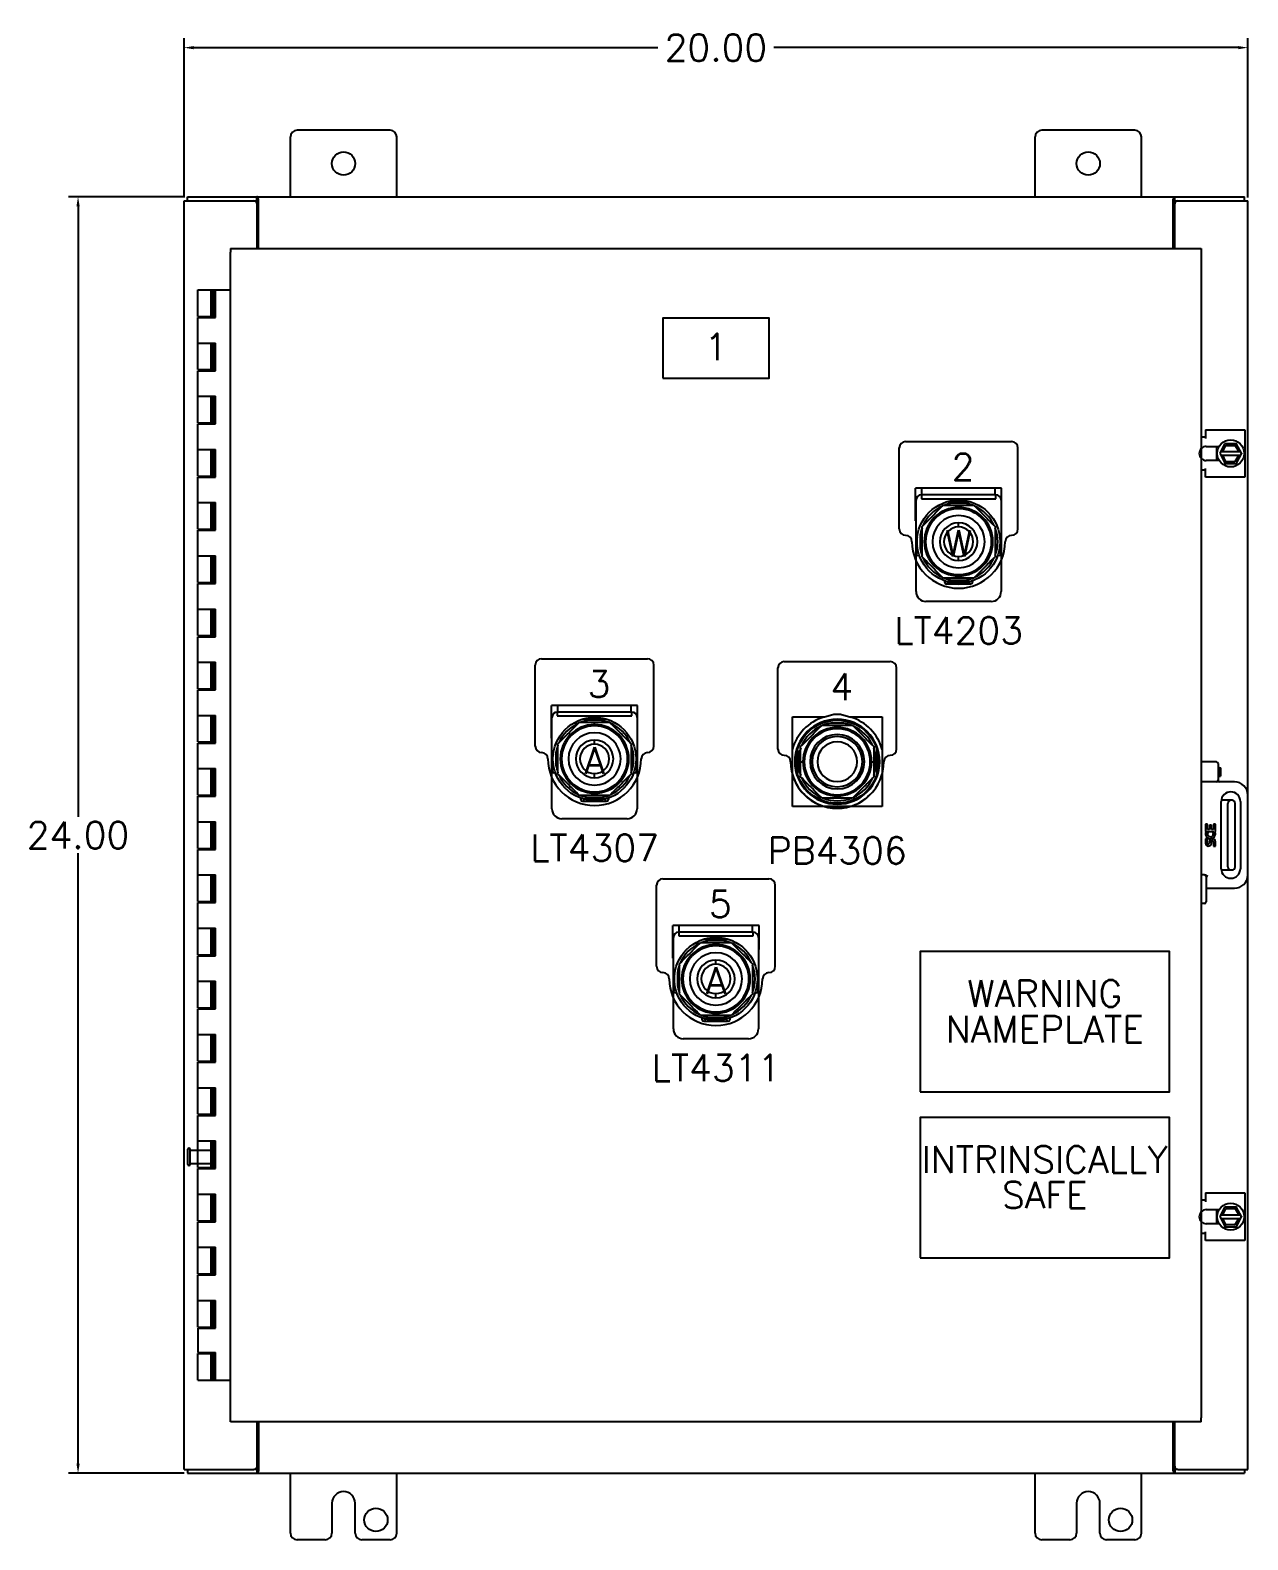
# Model space of a CAD drawing. Header units: inches. Extents: x -27.5 to 46.3, y -7.6 to 44.7.
# Drawn here: x 4.3 to 27.19, y 5.96 to 34.35 of the extents above; entities that cross this region are included whole.
import ezdxf
from ezdxf.enums import TextEntityAlignment as Align

# ---------------------------------------------------------------- set-up
doc = ezdxf.new("R2010")
doc.units = ezdxf.units.IN
doc.header["$MEASUREMENT"] = 0
for name, color, linetype in [('PNPD', 7, 'Continuous'), ('PNPG', 72, 'Continuous'), ('PRTG', 130, 'Continuous'), ('PSYMS', 7, 'Continuous'), ('PTAG', 150, 'Continuous')]:
    doc.layers.add(name, color=color, linetype=linetype)
doc.styles.get("Standard").update_dxf_attribs({"font": 'romans.shx'})
doc.styles.add('WD', font='romans.shx')
doc.dimstyles.get("Standard").update_dxf_attribs({"dimtxt": 0.18, "dimasz": 0.18, "dimexe": 0.18, "dimexo": 0.0625, "dimgap": 0.09, "dimtad": 0, "dimtih": 1, "dimtoh": 1, "dimdec": 4, "dimzin": 0, "dimdsep": 46, "dimtxsty": 'Standard', "dimcen": 0.09, "dimadec": 0, "dimazin": 0, "dimtfac": 1, "dimtdec": 4, "dimtofl": 0, "dimtmove": 0, "dimatfit": 3, "dimfxl": 1, "dimtolj": 1, "dimtzin": 0, "dimarcsym": 0})

# ---------------------------------------------------------------- blocks, each defined once
blk = doc.blocks.new('FRONT')
for p, q in [((3.943, 26.277), (3.943, 27.402)), ((5.818, 27.527), (4.068, 27.527)), ((5.943, 26.277), (5.943, 27.402)), ((17.943, 26.277), (17.943, 27.402)), ((19.818, 27.527), (18.068, 27.527)), ((19.943, 26.277), (19.943, 27.402)), ((1.943, 2.352), (1.943, 26.202)), ((1.943, 26.202), (3.258, 26.202)), ((2.006, 26.202), (2.006, 26.277)), ((2.006, 26.277), (21.88, 26.277)), ((3.258, 26.202), (3.315, 26.202)), ((3.315, 26.202), (3.315, 26.277)), ((3.318, 25.308), (3.318, 26.142)), ((3.336, 26.249), (3.333, 26.256)), ((3.345, 25.308), (3.345, 26.234)), ((20.541, 25.308), (20.541, 26.234)), ((20.568, 25.308), (20.568, 26.142)), ((20.571, 26.202), (20.571, 26.277)), ((20.571, 26.202), (20.628, 26.202)), ((20.628, 26.202), (21.943, 26.202)), ((21.88, 26.202), (21.88, 26.277)), ((21.943, 15.027), (21.943, 26.202)), ((2.818, 25.308), (2.818, 25.233)), ((2.818, 25.308), (21.068, 25.308)), ((21.068, 25.308), (21.068, 25.233)), ((2.818, 3.32), (2.818, 25.233)), ((21.068, 25.233), (21.068, 3.32)), ((2.206, 24.027), (2.206, 24.527)), ((2.206, 24.527), (2.818, 24.527)), ((2.456, 24.027), (2.456, 24.527)), ((2.491, 24.007), (2.491, 24.527)), ((2.524, 24.007), (2.524, 24.527)), ((2.535, 24.007), (2.535, 24.527)), ((2.206, 24.027), (2.491, 24.027)), ((2.206, 23.027), (2.206, 24.007)), ((2.206, 24.007), (2.535, 24.007)), ((2.268, 24.027), (2.268, 24.007)), ((2.393, 24.027), (2.393, 24.007)), ((2.206, 23.527), (2.535, 23.527)), ((2.456, 23.027), (2.456, 23.527)), ((2.491, 23.007), (2.491, 23.527)), ((2.524, 23.007), (2.524, 23.527)), ((2.535, 23.007), (2.535, 23.527)), ((2.206, 23.027), (2.491, 23.027)), ((2.206, 22.027), (2.206, 23.007)), ((2.206, 23.007), (2.535, 23.007)), ((2.268, 23.027), (2.268, 23.007)), ((2.393, 23.027), (2.393, 23.007)), ((2.206, 22.527), (2.535, 22.527)), ((2.456, 22.027), (2.456, 22.527)), ((2.491, 22.007), (2.491, 22.527)), ((2.524, 22.007), (2.524, 22.527)), ((2.535, 22.007), (2.535, 22.527)), ((2.206, 22.027), (2.491, 22.027)), ((2.206, 21.027), (2.206, 22.007)), ((2.206, 22.007), (2.535, 22.007)), ((2.268, 22.027), (2.268, 22.007)), ((2.393, 22.027), (2.393, 22.007)), ((21.149, 21.898), (21.886, 21.898)), ((21.149, 21.898), (21.149, 21.734)), ((21.886, 21.898), (21.886, 21.005)), ((21.068, 21.766), (21.149, 21.766)), ((21.162, 21.585), (21.405, 21.585)), ((21.355, 21.585), (21.355, 21.319)), ((21.42, 21.456), (21.508, 21.626)), ((21.471, 21.486), (21.531, 21.604)), ((21.725, 21.632), (21.517, 21.632)), ((21.525, 21.614), (21.531, 21.604)), ((21.531, 21.604), (21.707, 21.603)), ((21.713, 21.613), (21.707, 21.603)), ((21.707, 21.603), (21.772, 21.486)), ((21.827, 21.457), (21.733, 21.627)), ((2.206, 21.527), (2.535, 21.527)), ((2.456, 21.027), (2.456, 21.527)), ((2.491, 21.007), (2.491, 21.527)), ((2.524, 21.007), (2.524, 21.527)), ((2.535, 21.007), (2.535, 21.527)), ((21.405, 21.319), (21.162, 21.319)), ((21.42, 21.447), (21.508, 21.267)), ((21.434, 21.418), (21.812, 21.418)), ((21.435, 21.486), (21.811, 21.486)), ((21.529, 21.297), (21.47, 21.418)), ((21.523, 21.287), (21.529, 21.297)), ((21.701, 21.297), (21.529, 21.297)), ((21.771, 21.418), (21.701, 21.297)), ((21.706, 21.287), (21.701, 21.297)), ((21.733, 21.267), (21.827, 21.447)), ((2.206, 21.027), (2.491, 21.027)), ((2.206, 20.027), (2.206, 21.007)), ((2.206, 21.007), (2.535, 21.007)), ((2.268, 21.027), (2.268, 21.007)), ((2.393, 21.027), (2.393, 21.007)), ((21.149, 21.138), (21.068, 21.138)), ((21.149, 21.005), (21.149, 21.169)), ((21.886, 21.005), (21.149, 21.005)), ((21.517, 21.262), (21.725, 21.262)), ((2.206, 20.527), (2.535, 20.527)), ((2.456, 20.027), (2.456, 20.527)), ((2.491, 20.007), (2.491, 20.527)), ((2.524, 20.007), (2.524, 20.527)), ((2.535, 20.007), (2.535, 20.527)), ((2.206, 20.027), (2.491, 20.027)), ((2.206, 19.027), (2.206, 20.007)), ((2.206, 20.007), (2.535, 20.007)), ((2.268, 20.027), (2.268, 20.007)), ((2.393, 20.027), (2.393, 20.007)), ((2.206, 19.527), (2.535, 19.527)), ((2.456, 19.027), (2.456, 19.527)), ((2.491, 19.007), (2.491, 19.527)), ((2.524, 19.007), (2.524, 19.527)), ((2.535, 19.007), (2.535, 19.527)), ((2.206, 19.027), (2.491, 19.027)), ((2.268, 19.027), (2.268, 19.007)), ((2.393, 19.027), (2.393, 19.007)), ((2.206, 18.027), (2.206, 19.007)), ((2.206, 19.007), (2.535, 19.007)), ((2.206, 18.527), (2.535, 18.527)), ((2.456, 18.027), (2.456, 18.527)), ((2.491, 18.007), (2.491, 18.527)), ((2.524, 18.007), (2.524, 18.527)), ((2.535, 18.007), (2.535, 18.527)), ((2.206, 18.027), (2.491, 18.027)), ((2.206, 17.027), (2.206, 18.007)), ((2.206, 18.007), (2.535, 18.007)), ((2.268, 18.027), (2.268, 18.007)), ((2.393, 18.027), (2.393, 18.007)), ((2.206, 17.527), (2.535, 17.527)), ((2.456, 17.027), (2.456, 17.527)), ((2.491, 17.007), (2.491, 17.527)), ((2.524, 17.007), (2.524, 17.527)), ((2.535, 17.007), (2.535, 17.527)), ((2.206, 17.027), (2.491, 17.027)), ((2.206, 16.027), (2.206, 17.007)), ((2.206, 17.007), (2.535, 17.007)), ((2.268, 17.027), (2.268, 17.007)), ((2.393, 17.027), (2.393, 17.007)), ((2.206, 16.527), (2.535, 16.527)), ((2.456, 16.027), (2.456, 16.527)), ((2.491, 16.007), (2.491, 16.527)), ((2.524, 16.007), (2.524, 16.527)), ((2.535, 16.007), (2.535, 16.527)), ((2.206, 16.027), (2.491, 16.027)), ((2.206, 15.027), (2.206, 16.007)), ((2.206, 16.007), (2.535, 16.007)), ((2.268, 16.027), (2.268, 16.007)), ((2.393, 16.027), (2.393, 16.007)), ((21.353, 15.652), (21.068, 15.652)), ((21.383, 15.622), (21.383, 15.307)), ((2.206, 15.527), (2.535, 15.527)), ((2.456, 15.027), (2.456, 15.527)), ((2.491, 15.007), (2.491, 15.527)), ((2.524, 15.007), (2.524, 15.527)), ((2.535, 15.007), (2.535, 15.527)), ((21.383, 15.549), (21.402, 15.549)), ((21.383, 15.379), (21.402, 15.379)), ((21.402, 15.549), (21.43, 15.544)), ((21.402, 15.549), (21.402, 15.379)), ((21.402, 15.379), (21.43, 15.384)), ((21.43, 15.544), (21.43, 15.384)), ((21.353, 15.277), (21.068, 15.277)), ((21.693, 15.277), (21.413, 15.277)), ((2.206, 15.027), (2.491, 15.027)), ((2.206, 14.027), (2.206, 15.007)), ((2.206, 15.007), (2.535, 15.007)), ((2.268, 15.027), (2.268, 15.007)), ((2.393, 15.027), (2.393, 15.007)), ((21.443, 13.644), (21.443, 14.91)), ((21.646, 14.933), (21.445, 14.933)), ((21.566, 13.681), (21.566, 14.873)), ((21.706, 13.681), (21.706, 14.873)), ((21.803, 14.91), (21.803, 13.644)), ((21.943, 13.527), (21.943, 15.027)), ((2.206, 14.527), (2.535, 14.527)), ((2.456, 14.027), (2.456, 14.527)), ((2.491, 14.007), (2.491, 14.527)), ((2.524, 14.007), (2.524, 14.527)), ((2.535, 14.007), (2.535, 14.527)), ((21.184, 14.483), (21.147, 14.483)), ((21.147, 14.483), (21.147, 14.346)), ((21.184, 14.383), (21.184, 14.483)), ((21.334, 14.483), (21.297, 14.483)), ((21.297, 14.483), (21.297, 14.383)), ((21.334, 14.346), (21.334, 14.483)), ((21.147, 14.346), (21.303, 14.346)), ((21.184, 14.208), (21.147, 14.208)), ((21.147, 14.208), (21.147, 14.127)), ((21.189, 14.324), (21.154, 14.339)), ((21.222, 14.383), (21.184, 14.383)), ((21.184, 14.127), (21.184, 14.208)), ((21.258, 14.464), (21.222, 14.464)), ((21.222, 14.464), (21.222, 14.383)), ((21.258, 14.383), (21.258, 14.464)), ((21.297, 14.383), (21.258, 14.383)), ((21.303, 14.346), (21.286, 14.334)), ((21.323, 14.346), (21.334, 14.346)), ((2.206, 14.027), (2.491, 14.027)), ((2.206, 13.027), (2.206, 14.007)), ((2.206, 14.007), (2.535, 14.007)), ((2.268, 14.027), (2.268, 14.007)), ((2.393, 14.027), (2.393, 14.007)), ((21.222, 14.152), (21.222, 14.127)), ((21.258, 14.115), (21.258, 14.152)), ((21.297, 14.152), (21.297, 14.071)), ((21.297, 14.071), (21.334, 14.071)), ((21.334, 14.071), (21.334, 14.152)), ((2.206, 13.527), (2.535, 13.527)), ((2.456, 13.027), (2.456, 13.527)), ((2.491, 13.007), (2.491, 13.527)), ((2.524, 13.007), (2.524, 13.527)), ((2.535, 13.007), (2.535, 13.527)), ((21.128, 13.527), (21.068, 13.527)), ((21.158, 13.497), (21.158, 13.019)), ((21.445, 13.621), (21.646, 13.621)), ((21.943, 2.352), (21.943, 13.527)), ((21.158, 13.277), (21.693, 13.277)), ((2.206, 13.027), (2.491, 13.027)), ((2.206, 12.027), (2.206, 13.007)), ((2.206, 13.007), (2.535, 13.007)), ((2.268, 13.027), (2.268, 13.007)), ((2.393, 13.027), (2.393, 13.007)), ((21.128, 12.989), (21.068, 12.989)), ((2.206, 12.527), (2.535, 12.527)), ((2.456, 12.027), (2.456, 12.527)), ((2.491, 12.007), (2.491, 12.527)), ((2.524, 12.007), (2.524, 12.527)), ((2.535, 12.007), (2.535, 12.527)), ((2.206, 12.027), (2.491, 12.027)), ((2.206, 11.027), (2.206, 12.007)), ((2.206, 12.007), (2.535, 12.007)), ((2.268, 12.027), (2.268, 12.007)), ((2.393, 12.027), (2.393, 12.007)), ((2.206, 11.527), (2.535, 11.527)), ((2.456, 11.027), (2.456, 11.527)), ((2.491, 11.007), (2.491, 11.527)), ((2.524, 11.007), (2.524, 11.527)), ((2.535, 11.007), (2.535, 11.527)), ((2.206, 11.027), (2.491, 11.027)), ((2.206, 10.027), (2.206, 11.007)), ((2.206, 11.007), (2.535, 11.007)), ((2.268, 11.027), (2.268, 11.007)), ((2.393, 11.027), (2.393, 11.007)), ((2.206, 10.527), (2.535, 10.527)), ((2.456, 10.027), (2.456, 10.527)), ((2.491, 10.007), (2.491, 10.527)), ((2.524, 10.007), (2.524, 10.527)), ((2.535, 10.007), (2.535, 10.527)), ((2.206, 10.027), (2.491, 10.027)), ((2.206, 9.027), (2.206, 10.007)), ((2.206, 10.007), (2.535, 10.007)), ((2.268, 10.027), (2.268, 10.007)), ((2.393, 10.027), (2.393, 10.007)), ((2.206, 9.527), (2.535, 9.527)), ((2.456, 9.027), (2.456, 9.527)), ((2.491, 9.007), (2.491, 9.527)), ((2.524, 9.007), (2.524, 9.527)), ((2.535, 9.007), (2.535, 9.527)), ((2.206, 9.027), (2.491, 9.027)), ((2.206, 8.027), (2.206, 9.007)), ((2.206, 9.007), (2.535, 9.007)), ((2.268, 9.027), (2.268, 9.007)), ((2.393, 9.027), (2.393, 9.007)), ((2.206, 8.527), (2.535, 8.527)), ((2.456, 8.027), (2.456, 8.527)), ((2.491, 8.007), (2.491, 8.527)), ((2.524, 8.007), (2.524, 8.527)), ((2.535, 8.007), (2.535, 8.527)), ((2.018, 8.085), (2.018, 8.369)), ((2.061, 8.085), (2.061, 8.369)), ((2.061, 8.351), (2.508, 8.351)), ((2.518, 8.113), (2.518, 8.341)), ((2.061, 8.103), (2.508, 8.103)), ((2.206, 8.027), (2.491, 8.027)), ((2.206, 7.027), (2.206, 8.007)), ((2.206, 8.007), (2.535, 8.007)), ((2.268, 8.027), (2.268, 8.007)), ((2.393, 8.027), (2.393, 8.007)), ((2.206, 7.527), (2.535, 7.527)), ((2.456, 7.027), (2.456, 7.527)), ((2.491, 7.007), (2.491, 7.527)), ((2.524, 7.007), (2.524, 7.527)), ((2.535, 7.007), (2.535, 7.527)), ((21.068, 7.416), (21.149, 7.416)), ((21.149, 7.548), (21.886, 7.548)), ((21.149, 7.548), (21.149, 7.384)), ((21.886, 7.548), (21.886, 6.655)), ((21.162, 7.235), (21.405, 7.235)), ((21.355, 7.235), (21.355, 6.969)), ((21.42, 7.106), (21.508, 7.276)), ((21.42, 7.097), (21.508, 6.917)), ((21.435, 7.136), (21.811, 7.136)), ((21.471, 7.136), (21.531, 7.254)), ((21.725, 7.282), (21.517, 7.282)), ((21.525, 7.264), (21.531, 7.254)), ((21.531, 7.254), (21.707, 7.253)), ((21.713, 7.263), (21.707, 7.253)), ((21.707, 7.253), (21.772, 7.136)), ((21.827, 7.107), (21.733, 7.277)), ((21.733, 6.917), (21.827, 7.097)), ((2.206, 7.027), (2.491, 7.027)), ((2.206, 6.027), (2.206, 7.007)), ((2.206, 7.007), (2.535, 7.007)), ((2.268, 7.027), (2.268, 7.007)), ((2.393, 7.027), (2.393, 7.007)), ((21.149, 6.655), (21.149, 6.819)), ((21.405, 6.969), (21.162, 6.969)), ((21.434, 7.068), (21.812, 7.068)), ((21.529, 6.947), (21.47, 7.068)), ((21.517, 6.912), (21.725, 6.912)), ((21.523, 6.937), (21.529, 6.947)), ((21.701, 6.947), (21.529, 6.947)), ((21.771, 7.068), (21.701, 6.947)), ((21.706, 6.937), (21.701, 6.947)), ((21.149, 6.788), (21.068, 6.788)), ((21.886, 6.655), (21.149, 6.655)), ((2.206, 6.527), (2.535, 6.527)), ((2.456, 6.027), (2.456, 6.527)), ((2.491, 6.007), (2.491, 6.527)), ((2.524, 6.007), (2.524, 6.527)), ((2.535, 6.007), (2.535, 6.527)), ((2.206, 6.027), (2.491, 6.027)), ((2.206, 5.027), (2.206, 6.007)), ((2.206, 6.007), (2.535, 6.007)), ((2.268, 6.027), (2.268, 6.007)), ((2.393, 6.027), (2.393, 6.007)), ((2.206, 5.527), (2.535, 5.527)), ((2.456, 5.027), (2.456, 5.527)), ((2.491, 5.007), (2.491, 5.527)), ((2.524, 5.007), (2.524, 5.527)), ((2.535, 5.007), (2.535, 5.527)), ((2.206, 5.027), (2.491, 5.027)), ((2.206, 5.007), (2.206, 4.547)), ((2.206, 5.007), (2.535, 5.007)), ((2.268, 5.027), (2.268, 5.007)), ((2.393, 5.027), (2.393, 5.007)), ((2.206, 4.547), (2.535, 4.547)), ((2.268, 4.547), (2.268, 4.527)), ((2.393, 4.547), (2.393, 4.527)), ((2.491, 4.027), (2.491, 4.547)), ((2.524, 4.027), (2.524, 4.547)), ((2.535, 4.027), (2.535, 4.547)), ((2.206, 4.027), (2.206, 4.527)), ((2.206, 4.527), (2.491, 4.527)), ((2.456, 4.027), (2.456, 4.527)), ((2.206, 4.027), (2.818, 4.027)), ((2.818, 3.245), (2.818, 3.32)), ((21.068, 3.245), (2.818, 3.245)), ((3.318, 2.412), (3.318, 3.245)), ((3.345, 3.245), (3.345, 2.32)), ((20.541, 2.32), (20.541, 3.245)), ((20.568, 2.412), (20.568, 3.245)), ((21.068, 3.245), (21.068, 3.32)), ((1.943, 2.352), (3.258, 2.352)), ((2.006, 2.352), (2.006, 2.277)), ((2.006, 2.277), (21.88, 2.277)), ((3.315, 2.352), (3.258, 2.352)), ((3.315, 2.352), (3.315, 2.277)), ((3.943, 1.152), (3.943, 2.277)), ((5.943, 1.152), (5.943, 2.277)), ((17.943, 1.152), (17.943, 2.277)), ((19.943, 1.152), (19.943, 2.277)), ((20.549, 2.305), (20.552, 2.298)), ((20.628, 2.352), (20.571, 2.352)), ((20.571, 2.352), (20.571, 2.277)), ((20.628, 2.352), (21.943, 2.352)), ((21.88, 2.352), (21.88, 2.277)), ((4.724, 1.714), (4.724, 1.152)), ((5.161, 1.152), (5.161, 1.714)), ((18.724, 1.714), (18.724, 1.152)), ((19.161, 1.152), (19.161, 1.714)), ((4.599, 1.027), (4.068, 1.027)), ((5.818, 1.027), (5.286, 1.027)), ((18.599, 1.027), (18.068, 1.027)), ((19.818, 1.027), (19.286, 1.027))]:
    blk.add_line(p, q)
for points in [[(3.333, 26.256), (3.332, 26.258), (3.331, 26.26), (3.33, 26.263), (3.329, 26.265), (3.328, 26.266), (3.327, 26.268), (3.326, 26.27), (3.325, 26.271), (3.324, 26.272), (3.322, 26.274), (3.321, 26.274), (3.32, 26.275), (3.319, 26.276), (3.318, 26.276), (3.317, 26.277), (3.316, 26.277), (3.315, 26.277)], [(3.325, 26.194), (3.324, 26.195), (3.323, 26.196), (3.322, 26.197), (3.321, 26.199), (3.32, 26.199), (3.319, 26.2), (3.318, 26.201), (3.317, 26.201), (3.316, 26.202), (3.315, 26.202), (3.315, 26.202)], [(3.345, 26.181), (3.343, 26.181), (3.342, 26.181), (3.341, 26.181), (3.34, 26.181), (3.339, 26.181), (3.338, 26.181), (3.337, 26.182), (3.336, 26.182), (3.335, 26.183), (3.334, 26.184), (3.333, 26.185), (3.332, 26.186), (3.331, 26.187), (3.33, 26.188), (3.329, 26.189), (3.328, 26.19), (3.327, 26.191), (3.325, 26.194)], [(3.345, 26.234), (3.344, 26.235), (3.343, 26.236), (3.341, 26.238), (3.34, 26.24), (3.339, 26.242), (3.338, 26.244), (3.337, 26.246), (3.336, 26.249)], [(20.541, 26.234), (20.542, 26.235), (20.543, 26.236), (20.544, 26.238), (20.545, 26.24), (20.546, 26.242), (20.547, 26.244), (20.548, 26.246), (20.549, 26.249), (20.552, 26.256)], [(20.541, 26.181), (20.542, 26.181), (20.543, 26.181), (20.544, 26.181), (20.545, 26.181), (20.546, 26.181), (20.547, 26.181), (20.548, 26.182), (20.549, 26.182), (20.55, 26.183), (20.551, 26.184), (20.552, 26.185), (20.553, 26.186), (20.554, 26.187), (20.555, 26.188), (20.556, 26.189), (20.557, 26.19), (20.558, 26.191)], [(20.552, 26.256), (20.553, 26.258), (20.554, 26.26), (20.555, 26.263), (20.556, 26.265), (20.557, 26.266), (20.558, 26.268), (20.559, 26.27), (20.561, 26.271), (20.562, 26.272), (20.563, 26.274), (20.564, 26.274), (20.565, 26.275), (20.566, 26.276), (20.567, 26.276), (20.568, 26.277), (20.569, 26.277), (20.571, 26.277)], [(20.558, 26.191), (20.56, 26.194), (20.561, 26.195), (20.562, 26.196), (20.563, 26.197), (20.564, 26.199), (20.565, 26.199), (20.566, 26.2), (20.567, 26.201), (20.568, 26.201), (20.569, 26.202), (20.57, 26.202), (20.571, 26.202)], [(21.188, 13.497), (21.181, 13.503), (21.174, 13.509), (21.168, 13.515), (21.161, 13.519), (21.155, 13.523), (21.148, 13.525), (21.142, 13.526), (21.136, 13.527)], [(3.327, 2.362), (3.325, 2.36), (3.324, 2.359), (3.323, 2.357), (3.322, 2.356), (3.321, 2.355), (3.32, 2.354), (3.319, 2.353), (3.318, 2.353), (3.317, 2.352), (3.316, 2.352), (3.315, 2.352), (3.315, 2.352)], [(3.333, 2.298), (3.332, 2.295), (3.331, 2.293), (3.33, 2.291), (3.329, 2.289), (3.328, 2.287), (3.327, 2.286), (3.326, 2.284), (3.325, 2.282), (3.324, 2.281), (3.322, 2.28), (3.321, 2.279), (3.32, 2.278), (3.319, 2.278), (3.318, 2.277), (3.317, 2.277), (3.316, 2.277), (3.315, 2.277)], [(3.345, 2.373), (3.343, 2.373), (3.342, 2.373), (3.341, 2.373), (3.34, 2.373), (3.339, 2.373), (3.338, 2.372), (3.337, 2.372), (3.336, 2.371), (3.335, 2.371), (3.334, 2.37), (3.333, 2.369), (3.332, 2.368), (3.331, 2.367), (3.33, 2.366), (3.329, 2.365), (3.328, 2.364), (3.327, 2.362)], [(3.345, 2.32), (3.344, 2.319), (3.343, 2.317), (3.341, 2.316), (3.34, 2.314), (3.339, 2.312), (3.338, 2.31), (3.337, 2.307), (3.336, 2.305), (3.333, 2.298)], [(20.541, 2.373), (20.542, 2.373), (20.543, 2.373), (20.544, 2.373), (20.545, 2.373), (20.546, 2.373), (20.547, 2.372), (20.548, 2.372), (20.549, 2.371), (20.55, 2.371), (20.551, 2.37), (20.552, 2.369), (20.553, 2.368), (20.554, 2.367), (20.555, 2.366), (20.556, 2.365), (20.557, 2.364), (20.558, 2.362), (20.56, 2.36)], [(20.541, 2.32), (20.542, 2.319), (20.543, 2.317), (20.544, 2.316), (20.545, 2.314), (20.546, 2.312), (20.547, 2.31), (20.548, 2.307), (20.549, 2.305)], [(20.552, 2.298), (20.553, 2.295), (20.554, 2.293), (20.555, 2.291), (20.556, 2.289), (20.557, 2.287), (20.558, 2.286), (20.559, 2.284), (20.561, 2.282), (20.562, 2.281), (20.563, 2.28), (20.564, 2.279), (20.565, 2.278), (20.566, 2.278), (20.567, 2.277), (20.568, 2.277), (20.569, 2.277), (20.571, 2.277)], [(20.56, 2.36), (20.561, 2.359), (20.562, 2.357), (20.563, 2.356), (20.564, 2.355), (20.565, 2.354), (20.566, 2.353), (20.567, 2.353), (20.568, 2.352), (20.569, 2.352), (20.57, 2.352), (20.571, 2.352)]]:
    blk.add_lwpolyline(points)
for centre, radius in [((4.943, 26.902), 0.219), ((18.943, 26.902), 0.219), ((21.621, 21.452), 0.254), ((21.621, 7.102), 0.254), ((5.552, 1.402), 0.219), ((19.552, 1.402), 0.219)]:
    blk.add_circle(centre, radius)
for centre, radius, start, end in [((4.068, 27.402), 0.125, 90, 180), ((5.818, 27.402), 0.125, 0, 90), ((18.068, 27.402), 0.125, 90, 180), ((19.818, 27.402), 0.125, 0, 90), ((3.258, 26.142), 0.06, 0, 90), ((20.628, 26.142), 0.06, 90, 180), ((21.162, 21.452), 0.133, 90, 135.2119), ((21.621, 21.452), 0.281, 151.7622, 160.7964), ((21.517, 21.622), 0.01, 90, 152.7647), ((21.725, 21.622), 0.01, 28.8968, 90), ((21.162, 21.452), 0.133, 135.2119, 224.7881), ((21.162, 21.452), 0.133, 224.7881, 270), ((21.621, 21.452), 0.281, 199.2036, 208.2378), ((21.429, 21.452), 0.01, 152.7647, 205.9948), ((21.819, 21.452), 0.01, 332.3947, 28.8968), ((21.517, 21.272), 0.01, 205.9948, 270), ((21.725, 21.272), 0.01, 270, 332.3947), ((21.353, 15.622), 0.03, 0, 90), ((21.353, 15.307), 0.03, 270, 0), ((21.413, 15.307), 0.03, 180, 270), ((21.623, 14.91), 0.18, 0, 180), ((21.693, 15.027), 0.25, 0, 90), ((21.626, 14.873), 0.06, 90, 180), ((21.646, 14.873), 0.06, 0, 90), ((21.24, 14.302), 0.0938, 156.5986, 341.8669), ((21.24, 14.302), 0.0563, 156.5986, 35.1084), ((21.278, 14.152), 0.0563, 0.4502, 180.0538), ((21.24, 14.302), 0.0938, 25.744, 27.8506), ((21.242, 14.302), 0.092, 341.4075, 26.2035), ((21.203, 14.127), 0.0563, 180.0244, 347.4828), ((21.203, 14.127), 0.0187, 180, 0.0538), ((21.277, 14.152), 0.0194, 359.9714, 180.0286), ((21.623, 13.644), 0.18, 180, 0), ((21.626, 13.681), 0.06, 180, 270), ((21.646, 13.681), 0.06, 270, 0), ((21.128, 13.497), 0.03, 0, 90), ((21.693, 13.527), 0.25, 270, 0), ((21.128, 13.019), 0.03, 270, 0), ((2.039, 8.369), 0.0215, 360, 180), ((2.508, 8.341), 0.01, 360, 90), ((2.039, 8.085), 0.0215, 180, 0), ((2.508, 8.113), 0.01, 270, 0), ((21.162, 7.102), 0.133, 135.2119, 224.7881), ((21.162, 7.102), 0.133, 90, 135.2119), ((21.621, 7.102), 0.281, 151.7622, 160.7964), ((21.429, 7.102), 0.01, 152.7647, 205.9948), ((21.517, 7.272), 0.01, 90, 152.7647), ((21.725, 7.272), 0.01, 28.8968, 90), ((21.819, 7.102), 0.01, 332.3947, 28.8968), ((21.162, 7.102), 0.133, 224.7881, 270), ((21.621, 7.102), 0.281, 199.2036, 208.2378), ((21.517, 6.922), 0.01, 205.9948, 270), ((21.725, 6.922), 0.01, 270, 332.3947), ((3.258, 2.412), 0.06, 270, 0), ((20.628, 2.412), 0.06, 180, 270), ((4.943, 1.714), 0.219, 0, 180), ((18.943, 1.714), 0.219, 0, 180), ((4.068, 1.152), 0.125, 180, 270), ((4.599, 1.152), 0.125, 270.0001, 0), ((5.286, 1.152), 0.125, 180, 269.9999), ((5.818, 1.152), 0.125, 270, 0), ((18.068, 1.152), 0.125, 180, 270), ((18.599, 1.152), 0.125, 270.0001, 0), ((19.286, 1.152), 0.125, 180, 269.9999), ((19.818, 1.152), 0.125, 270, 0)]:
    blk.add_arc(centre, radius, start, end)
blk = doc.blocks.new('NPXXD3')
at = {"style": 'WD'}
for tag, height, width, flags, p in [('DESC1', 0.125, 0.9, 8, (0, 0.125)), ('DESC2', 0.125, 0.9, 8, (0, -0.062)), ('ASSYCODE', 0.01, 0.9, 9, (0.328, -0.109)), ('MFG', 0.01, 0.9, 9, (0.328, -0.077)), ('CAT', 0.01, 0.9, 9, (0.328, -0.093)), ('DESC3', 0.125, 0.9, 8, (0, -0.25)), ('POS2', 0.1, 0.7, 8, (0, -0.391))]:
    blk.add_attdef(tag, text='', height=height, dxfattribs=dict(at, width=width, flags=flags)).set_placement(p, align=Align.CENTER)
at = {"style": 'WD', "width": 0.7, "flags": 8}
blk.add_attdef('POS1', text='', height=0.1, dxfattribs=at).set_placement((-0.312, -0.516), align=Align.RIGHT)
blk.add_attdef('POS3', (0.312, -0.516), '', height=0.1, dxfattribs=at)
blk = doc.blocks.new('9001SKR1B')
at = {"color": 7, "linetype": 'Continuous', "lineweight": 25}
for p, q in [((-0.256, 0.837), (-0.063, 0.896)), ((-0.063, 0.896), (0.063, 0.896)), ((0.063, 0.896), (0.256, 0.837)), ((-0.844, -0.844), (-0.844, 0.844)), ((-0.844, 0.844), (-0.232, 0.844)), ((0.121, 0.725), (-0.121, 0.725)), ((0, 0.645), (0, 0.63)), ((0.232, 0.844), (0.844, 0.844)), ((0.844, 0.844), (0.844, -0.844)), ((-0.75, 0.219), (-0.75, -0.219)), ((-0.725, 0.121), (-0.725, -0.121)), ((-0.688, 0), (-0.645, 0)), ((0.645, 0), (0.688, 0)), ((0.725, -0.121), (0.725, 0.121)), ((0.75, -0.219), (0.75, 0.219)), ((-0.63, 0), (-0.62, 0)), ((0.62, 0), (0.63, 0)), ((0.844, -0.844), (-0.844, -0.844)), ((0, -0.63), (0, -0.645))]:
    blk.add_line(p, q, dxfattribs=at)
blk.add_circle((0, 0), 0.781)
for radius, start, end in [(0.875, 107.0346, 164.703), (0.799, 0, 180), (0.735, 114.2887, 155.7113), (0.645, 0, 270), (0.645, 90, 0), (0.63, 0, 180), (0.62, 0, 180), (0.735, 99.4621, 110.7113), (0.735, 69.2887, 80.5379), (0.875, 15.297, 72.9654), (0.735, 24.2887, 65.7113), (0.512, 0, 180), (0.472, 0, 180), (0.374, 0, 180), (0.799, 180, 0), (0.735, 159.2887, 170.5379), (0.472, 180, 0), (0.735, 9.4621, 20.7113), (0.875, 195.297, 254.703), (0.735, 189.4621, 200.7113), (0.63, 180, 0), (0.62, 180, 0), (0.512, 180, 0), (0.374, 180, 0), (0.875, 285.297, 344.703), (0.735, 339.2887, 350.5379), (0.735, 204.2887, 245.7113), (0.735, 294.2887, 335.7113), (0.735, 249.2887, 290.7113)]:
    blk.add_arc((0, 0), radius, start, end, dxfattribs=at)
for points, knots in [([(-0.688, 0.285), (-0.651, 0.321), (-0.617, 0.355), (-0.551, 0.422), (-0.518, 0.454), (-0.454, 0.518), (-0.422, 0.551), (-0.355, 0.617), (-0.321, 0.651), (-0.285, 0.688)], [0, 0, 0, 0, 0.25, 0.25, 0.5, 0.5, 0.75, 0.75, 1, 1, 1, 1]), ([(-0.285, 0.688), (-0.233, 0.688), (-0.185, 0.688), (-0.091, 0.688), (-0.046, 0.688), (0.046, 0.688), (0.091, 0.688), (0.185, 0.688), (0.233, 0.688), (0.285, 0.688)], [0, 0, 0, 0, 0.25, 0.25, 0.5, 0.5, 0.75, 0.75, 1, 1, 1, 1]), ([(0.285, 0.688), (0.321, 0.651), (0.355, 0.617), (0.422, 0.551), (0.454, 0.518), (0.518, 0.454), (0.551, 0.422), (0.617, 0.355), (0.651, 0.321), (0.688, 0.285)], [0, 0, 0, 0, 0.25, 0.25, 0.5, 0.5, 0.75, 0.75, 1, 1, 1, 1]), ([(-0.688, 0), (-0.688, 0.046), (-0.688, 0.091), (-0.688, 0.185), (-0.688, 0.233), (-0.688, 0.285)], [0, 0, 0, 0, 0.5, 0.5, 1, 1, 1, 1]), ([(0.688, 0.285), (0.688, 0.233), (0.688, 0.185), (0.688, 0.091), (0.688, 0.046), (0.688, 0)], [0, 0, 0, 0, 0.5, 0.5, 1, 1, 1, 1]), ([(-0.688, -0.285), (-0.688, -0.233), (-0.688, -0.185), (-0.688, -0.091), (-0.688, -0.046), (-0.688, 0)], [0, 0, 0, 0, 0.5, 0.5, 1, 1, 1, 1]), ([(0.688, 0), (0.688, -0.046), (0.688, -0.091), (0.688, -0.185), (0.688, -0.233), (0.688, -0.285)], [0, 0, 0, 0, 0.5, 0.5, 1, 1, 1, 1]), ([(-0.285, -0.688), (-0.321, -0.651), (-0.355, -0.617), (-0.422, -0.551), (-0.454, -0.518), (-0.518, -0.454), (-0.551, -0.422), (-0.617, -0.355), (-0.651, -0.321), (-0.688, -0.285)], [0, 0, 0, 0, 0.25, 0.25, 0.5, 0.5, 0.75, 0.75, 1, 1, 1, 1]), ([(0.688, -0.285), (0.651, -0.321), (0.617, -0.355), (0.551, -0.422), (0.518, -0.454), (0.454, -0.518), (0.422, -0.551), (0.355, -0.617), (0.321, -0.651), (0.285, -0.688)], [0, 0, 0, 0, 0.25, 0.25, 0.5, 0.5, 0.75, 0.75, 1, 1, 1, 1]), ([(0.285, -0.688), (0.233, -0.688), (0.185, -0.688), (0.091, -0.688), (0.046, -0.688), (-0.046, -0.688), (-0.091, -0.688), (-0.185, -0.688), (-0.233, -0.688), (-0.285, -0.688)], [0, 0, 0, 0, 0.25, 0.25, 0.5, 0.5, 0.75, 0.75, 1, 1, 1, 1])]:
    blk.add_open_spline(points, degree=3, knots=knots, dxfattribs=at)
blk = doc.blocks.new('9001KT38LGG31')
at = {"color": 7, "linetype": 'Continuous', "lineweight": 25}
for p, q in [((1.62, 2.129), (0, 2.129)), ((0, 1.68), (0, 2.129)), ((0.11, 2.004), (0.11, 1.932)), ((1.51, 2.004), (0.11, 2.004)), ((1.51, 1.932), (1.51, 2.004)), ((1.62, 1.68), (1.62, 2.129)), ((0.01, 0.185), (0.01, 1.904)), ((0.11, 1.932), (1.51, 1.932)), ((1.029, 1.874), (0.591, 1.874)), ((0.931, 1.849), (0.689, 1.849)), ((0.81, 1.769), (0.81, 1.812)), ((0.81, 1.744), (0.81, 1.754)), ((1.61, 1.904), (1.61, 0.185)), ((0.01, 1.68), (0, 1.68)), ((0.001, 1.516), (0.001, 1.68)), ((0.001, 1.516), (0.01, 1.516)), ((0.81, 1.4), (0.81, 1.478)), ((1.62, 1.68), (1.61, 1.68)), ((1.61, 1.516), (1.619, 1.516)), ((1.619, 1.516), (1.619, 1.68)), ((0.085, 1.245), (0.085, 1.003)), ((0.015, 1.085), (0.015, 0.906)), ((0.044, 0.926), (0.054, 0.926)), ((0.073, 0.864), (0.044, 0.864)), ((0.165, 1.124), (0.18, 1.124)), ((1.44, 1.124), (1.455, 1.124)), ((1.576, 0.864), (1.547, 0.864)), ((1.566, 0.926), (1.576, 0.926)), ((1.605, 0.906), (1.605, 1.085)), ((0.81, 0.77), (0.81, 0.848)), ((0.55, 0.358), (0.55, 0.387)), ((0.591, 0.374), (1.029, 0.374)), ((0.592, 0.329), (0.783, 0.329)), ((0.612, 0.368), (0.612, 0.358)), ((0.689, 0.399), (0.931, 0.399)), ((0.81, 0.494), (0.81, 0.504)), ((0.81, 0.437), (0.81, 0.479)), ((0.837, 0.329), (1.028, 0.329)), ((1.008, 0.358), (1.008, 0.368)), ((1.07, 0.387), (1.07, 0.358)), ((1.425, 0), (0.195, 0))]:
    blk.add_line(p, q, dxfattribs=at)
at = {"color": 8, "linetype": 'Continuous', "lineweight": 25}
for p, q in [((0.12, 2.004), (0.12, 2.129)), ((1.5, 2.004), (1.5, 2.129))]:
    blk.add_line(p, q, dxfattribs=at)
blk.add_circle((0.81, 1.124), 0.781)
at = {"color": 7, "linetype": 'Continuous', "lineweight": 25}
for centre, radius, start, end in [((0.11, 1.904), 0.1, 90, 180), ((1.51, 1.904), 0.1, 0, 90), ((0.81, 1.124), 0.735, 114.2887, 155.7113), ((0.81, 1.124), 0.645, 90, 270), ((0.81, 1.124), 0.63, 90, 270), ((0.81, 1.124), 0.62, 90, 270), ((0.81, 1.124), 0.735, 99.4621, 110.7113), ((0.81, 1.733), 0.188, 63.0553, 116.9447), ((0.81, 1.124), 0.645, 270, 90), ((0.81, 1.124), 0.63, 270, 90), ((0.81, 1.124), 0.62, 270, 90), ((0.81, 1.124), 0.735, 69.2887, 80.5379), ((0.81, 1.124), 0.735, 24.2887, 65.7113), ((0.81, 1.124), 0.492, 90, 270), ((0.81, 1.124), 0.354, 90, 270), ((0.81, 1.124), 0.492, 270, 90), ((0.81, 1.124), 0.354, 270, 90), ((0.201, 1.124), 0.19, 151.4973, 208.5027), ((0.81, 1.124), 0.735, 159.2887, 170.5379), ((0.81, 1.124), 0.276, 90, 270), ((0.81, 1.124), 0.276, 270, 90), ((0.81, 1.124), 0.735, 339.2887, 20.7113), ((1.419, 1.124), 0.19, 331.4973, 28.5027), ((0.044, 0.895), 0.031, 90.0046, 269.9954), ((0.81, 1.124), 0.735, 189.4621, 200.7113), ((1.576, 0.895), 0.031, 270.0046, 89.9954), ((0.81, 1.124), 0.735, 204.2887, 245.7113), ((0.81, 1.124), 0.735, 294.2887, 335.7113), ((0.81, 1.124), 0.735, 249.2887, 260.5379), ((0.581, 0.358), 0.031, 180.0046, 359.9954), ((0.81, 0.515), 0.188, 243.0553, 296.9447), ((0.81, 1.124), 0.735, 279.4621, 290.7113), ((1.039, 0.358), 0.031, 180.0046, 359.9954), ((0.195, 0.185), 0.185, 180, 270), ((1.425, 0.185), 0.185, 270, 0)]:
    blk.add_arc(centre, radius, start, end, dxfattribs=at)
for points, knots in [([(0.123, 1.409), (0.159, 1.445), (0.193, 1.479), (0.259, 1.546), (0.292, 1.578), (0.356, 1.642), (0.388, 1.675), (0.455, 1.741), (0.489, 1.775), (0.525, 1.812)], [0, 0, 0, 0, 0.25, 0.25, 0.5, 0.5, 0.75, 0.75, 1, 1, 1, 1]), ([(0.525, 1.812), (0.577, 1.812), (0.625, 1.812), (0.719, 1.812), (0.764, 1.812), (0.81, 1.812)], [0, 0, 0, 0, 0.5, 0.5, 1, 1, 1, 1]), ([(0.81, 1.812), (0.856, 1.812), (0.901, 1.812), (0.995, 1.812), (1.043, 1.812), (1.095, 1.812)], [0, 0, 0, 0, 0.5, 0.5, 1, 1, 1, 1]), ([(1.095, 1.812), (1.131, 1.775), (1.165, 1.741), (1.232, 1.675), (1.264, 1.642), (1.328, 1.578), (1.361, 1.546), (1.427, 1.479), (1.461, 1.445), (1.498, 1.409)], [0, 0, 0, 0, 0.25, 0.25, 0.5, 0.5, 0.75, 0.75, 1, 1, 1, 1]), ([(0.123, 0.839), (0.123, 0.891), (0.123, 0.939), (0.123, 1.033), (0.123, 1.078), (0.123, 1.17), (0.123, 1.215), (0.123, 1.309), (0.123, 1.357), (0.123, 1.409)], [0, 0, 0, 0, 0.25, 0.25, 0.5, 0.5, 0.75, 0.75, 1, 1, 1, 1]), ([(1.498, 1.409), (1.498, 1.357), (1.498, 1.309), (1.498, 1.215), (1.498, 1.17), (1.498, 1.078), (1.498, 1.033), (1.498, 0.939), (1.498, 0.891), (1.498, 0.839)], [0, 0, 0, 0, 0.25, 0.25, 0.5, 0.5, 0.75, 0.75, 1, 1, 1, 1]), ([(0.525, 0.437), (0.489, 0.473), (0.455, 0.507), (0.388, 0.573), (0.356, 0.606), (0.292, 0.67), (0.259, 0.702), (0.193, 0.769), (0.159, 0.803), (0.123, 0.839)], [0, 0, 0, 0, 0.25, 0.25, 0.5, 0.5, 0.75, 0.75, 1, 1, 1, 1]), ([(1.498, 0.839), (1.461, 0.803), (1.427, 0.769), (1.361, 0.702), (1.328, 0.67), (1.264, 0.606), (1.232, 0.573), (1.165, 0.507), (1.131, 0.473), (1.095, 0.437)], [0, 0, 0, 0, 0.25, 0.25, 0.5, 0.5, 0.75, 0.75, 1, 1, 1, 1]), ([(0.81, 0.437), (0.764, 0.437), (0.719, 0.437), (0.625, 0.437), (0.577, 0.437), (0.525, 0.437)], [0, 0, 0, 0, 0.5, 0.5, 1, 1, 1, 1]), ([(1.095, 0.437), (1.043, 0.437), (0.995, 0.437), (0.901, 0.437), (0.856, 0.437), (0.81, 0.437)], [0, 0, 0, 0, 0.5, 0.5, 1, 1, 1, 1])]:
    blk.add_open_spline(points, degree=3, knots=knots, dxfattribs=at)
blk = doc.blocks.new('_NPXXD3_RING_NAMETAG')
at = {"layer": 'PNPG'}
for p, q in [((-1.115, 0.239), (-1.115, 1.763)), ((-0.996, 1.883), (0.996, 1.883)), ((1.115, 0.239), (1.115, 1.763))]:
    blk.add_line(p, q, dxfattribs=at)
for centre, radius, start, end in [((-0.996, 1.763), 0.119, 90, 180), ((0.996, 1.763), 0.119, 0, 90), ((-0.996, 0.239), 0.119, 180, 270), ((-0.996, 0), 0.119, 0, 90), ((0, 0), 0.876, 180, 0), ((0.996, 0), 0.119, 90, 180), ((0.996, 0.239), 0.119, 270, 0)]:
    blk.add_arc(centre, radius, start, end, dxfattribs=at)
blk = doc.blocks.new('*D43')
at = {"color": 0, "lineweight": -2, "transparency": 16777216}
for p, q in [((7.194, 31.202), (7.194, 34.198)), ((27.194, 31.202), (27.194, 34.198)), ((7.374, 34.018), (16.104, 34.018)), ((27.014, 34.018), (18.284, 34.018))]:
    blk.add_line(p, q, dxfattribs=at)
at = {"color": 0, "transparency": 16777216}
for points in [[(7.374, 34.048), (7.374, 33.988), (7.194, 34.018)], [(27.014, 34.048), (27.014, 33.988), (27.194, 34.018)]]:
    blk.add_solid(points, dxfattribs=at)
at = {"layer": 'Defpoints', "color": 0, "transparency": 16777216}
for p in [(27.194, 34.018), (7.194, 31.139), (27.194, 31.139)]:
    blk.add_point(p, dxfattribs=at)
at = {"color": 0, "transparency": 16777216, "insert": (17.194, 34.018), "char_height": 0.5, "attachment_point": 5}
blk.add_mtext('\\A1;20.00', dxfattribs=at)
blk = doc.blocks.new('*D44')
at = {"color": 0, "lineweight": -2, "transparency": 16777216}
for p, q in [((7.194, 31.214), (5.022, 31.214)), ((5.202, 31.034), (5.202, 19.554)), ((5.202, 7.394), (5.202, 18.874)), ((7.194, 7.214), (5.022, 7.214))]:
    blk.add_line(p, q, dxfattribs=at)
at = {"color": 0, "transparency": 16777216}
for points in [[(5.172, 31.034), (5.232, 31.034), (5.202, 31.214)], [(5.172, 7.394), (5.232, 7.394), (5.202, 7.214)]]:
    blk.add_solid(points, dxfattribs=at)
at = {"layer": 'Defpoints', "color": 0, "transparency": 16777216}
for p in [(7.257, 31.214), (5.202, 7.214), (7.257, 7.214)]:
    blk.add_point(p, dxfattribs=at)
at = {"color": 0, "transparency": 16777216, "insert": (5.202, 19.214), "char_height": 0.5, "attachment_point": 5}
blk.add_mtext('\\A1;24.00', dxfattribs=at)

msp = doc.modelspace()

# ---------------------------------------------------------------- linework, layer by layer
at = {"layer": 'PNPG'}
for points in [[(16.194, 27.804), (18.194, 27.804), (18.194, 28.929), (16.194, 28.929)], [(21.031, 14.388), (25.719, 14.388), (25.719, 17.025), (21.031, 17.025)], [(21.031, 11.268), (25.719, 11.268), (25.719, 13.905), (21.031, 13.905)]]:
    msp.add_lwpolyline(points, close=True, dxfattribs=at)

# ---------------------------------------------------------------- block references
msp.add_blockref('FRONT', (5.251, 4.937))
ref = msp.add_blockref('NPXXD3', (17.194, 28.429))
ref.add_attrib('DESC1', '1', dxfattribs={"layer": 'PNPD', "height": 0.5, "style": 'WD', "flags": 8}).set_placement((17.194, 28.143), align=Align.CENTER)
ref = msp.add_blockref('NPXXD3', (23.375, 15.853), dxfattribs=dict(xscale=2.34375, yscale=2.34375, zscale=2.34375))
ref.add_attrib('DESC1', 'WARNING', dxfattribs={"layer": 'PNPD', "height": 0.5, "style": 'WD', "flags": 8}).set_placement((23.375, 15.986), align=Align.CENTER)
ref.add_attrib('DESC2', 'NAMEPLATE', dxfattribs={"layer": 'PNPD', "height": 0.5, "style": 'WD', "flags": 8}).set_placement((23.375, 15.317), align=Align.CENTER)
ref = msp.add_blockref('NPXXD3', (23.375, 12.733), dxfattribs=dict(xscale=2.34375, yscale=2.34375, zscale=2.34375))
ref.add_attrib('DESC1', 'INTRINSICALLY', dxfattribs={"layer": 'PNPD', "height": 0.5, "style": 'WD', "flags": 8}).set_placement((23.375, 12.866), align=Align.CENTER)
ref.add_attrib('DESC2', 'SAFE', dxfattribs={"layer": 'PNPD', "height": 0.5, "style": 'WD', "flags": 8}).set_placement((23.375, 12.197), align=Align.CENTER)
at = {"layer": 'PSYMS'}
for p in [(21.756, 24.73), (14.912, 20.646), (19.475, 20.593), (17.194, 16.509)]:
    msp.add_blockref('_NPXXD3_RING_NAMETAG', p, dxfattribs=at)
ref = msp.add_blockref('9001KT38LGG31', (20.946, 23.606), dxfattribs=at)
ref.add_attrib('P_TAG1', 'LT4203', dxfattribs={"layer": 'PTAG', "height": 0.5, "style": 'WD', "flags": 8}).set_placement((21.756, 23.059), align=Align.MIDDLE_CENTER)
ref.add_attrib('RATING1', 'W', dxfattribs={"layer": 'PRTG', "height": 0.5, "style": 'WD', "flags": 8}).set_placement((21.756, 24.449), align=Align.CENTER)
ref = msp.add_blockref('9001KT38LGG31', (14.102, 19.522), dxfattribs=at)
ref.add_attrib('P_TAG1', 'LT4307', dxfattribs={"layer": 'PTAG', "height": 0.5, "style": 'WD', "flags": 8}).set_placement((14.912, 18.975), align=Align.MIDDLE_CENTER)
ref.add_attrib('RATING1', 'A', dxfattribs={"layer": 'PRTG', "height": 0.5, "style": 'WD', "flags": 8}).set_placement((14.912, 20.364), align=Align.CENTER)
ref = msp.add_blockref('9001SKR1B', (19.475, 20.593), dxfattribs=at)
ref.add_attrib('P_TAG1', 'PB4306', dxfattribs={"layer": 'PTAG', "height": 0.5, "style": 'WD', "flags": 8}).set_placement((19.475, 18.922), align=Align.MIDDLE_CENTER)
ref = msp.add_blockref('9001KT38LGG31', (16.384, 15.385), dxfattribs=at)
ref.add_attrib('P_TAG1', 'LT4311', dxfattribs={"layer": 'PTAG', "height": 0.5, "style": 'WD', "flags": 8}).set_placement((17.194, 14.838), align=Align.MIDDLE_CENTER)
ref.add_attrib('RATING1', 'A', dxfattribs={"layer": 'PRTG', "height": 0.5, "style": 'WD', "flags": 8}).set_placement((17.194, 16.228), align=Align.CENTER)

# ---------------------------------------------------------------- texts
at = {"char_height": 0.5, "attachment_point": 1}
for s, insert in [('\\W1.00;2', (21.625, 26.388)), ('\\W1.00;3', (14.782, 22.304)), ('\\W1.00;4', (19.344, 22.251)), ('\\W1.00;5', (17.063, 18.167))]:
    msp.add_mtext_dynamic_manual_height_columns(s, width=0.97736, gutter_width=0.5, heights=[0], dxfattribs=dict(at, insert=insert))

# ---------------------------------------------------------------- dimensions: what is measured, and where the dimension line sits
dim = msp.add_linear_dim(base=(27.194, 34.018), p1=(7.194, 31.139), p2=(27.194, 31.139), dimstyle='Standard', override={"dimtxt": 0.5, "dimdec": 2})
dim.commit()
dim.dimension.update_dxf_attribs({"geometry": '*D43', "text_midpoint": (17.194, 34.018)})
dim = msp.add_linear_dim(base=(5.202, 7.214), p1=(7.257, 31.214), p2=(7.257, 7.214), angle=90, dimstyle='Standard', override={"dimtxt": 0.5, "dimdec": 2})
dim.commit()
dim.dimension.update_dxf_attribs({"geometry": '*D44', "text_midpoint": (5.202, 19.214)})

doc.saveas('drawing.dxf')
